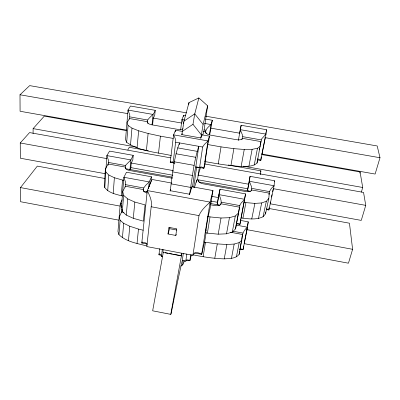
<?xml version="1.0" encoding="UTF-8"?>
<svg xmlns="http://www.w3.org/2000/svg" width="400" height="400" viewBox="0 0 400 400"><rect width="100%" height="100%" fill="white"/><g stroke="black" fill="none" stroke-linecap="round" stroke-linejoin="round"><path stroke-width="0.6" d="M251.27 190.96L251.68 187.12L249.315 181.27L250.045 176.34L274.495 180.735L274.105 185.735L268.905 209.97L266.48 209.53M33.085 133.53L33.115 128.615L44.315 116.11L126.63 130.67M242.305 139.075L242.665 135.49L240.25 129.655L241.14 125.285L266.52 129.7L266 134.145L260.775 160.45L257.705 159.905M172.37 178.185A5.345 2.56 7.2 0 1 171.325 178.045L129.365 170.43A5.34 2.525 5.2 0 1 125.395 167.09L108.175 163.97L105.42 168.74L104.375 184.24L104.785 187.64C108.95 193.105 116.215 194.365 122.48 196.01M106.005 168.41L106.875 155.6L109.555 151.105L133.22 155.355L132.805 159.96L131.245 163.02L130.76 168.485M104.785 187.64L105.845 172.05L105.42 168.74M108.09 165.2L108.525 160.495L106.875 155.6L130.865 159.92L133.22 155.355M107.71 190.715L108.82 175.055L105.845 172.05M220.7 204.84C221.995 201.295 220.47 197.705 218.81 194.6L220.02 189.245L245.56 193.885L239.92 224.425L236.3 223.755M113.2 193.435L114.385 177.735L108.82 175.055M121.255 195.785L122.555 180.06L114.385 177.735M146.99 246.01C137.355 243.375 126.38 241.93 118.945 234.665L120.145 220.285L119.15 217.185L121.615 211.935L123.99 212.38M171.32 155.525C156.315 152.21 139.615 151.375 126.665 142.37L128.08 125.47L126.935 122.835L129.49 118.535L147.51 121.695A5.56 2.29 6.3 0 0 151.83 124.815L177.4 129.31A5.57 2.305 7.3 0 0 183.025 128.83M146.845 193.05A5.62 2.82 6 0 1 143.56 189.595L125.355 186.255L122.71 191.625L123.685 195.4L127.715 198.89L134.835 202.06L145.06 204.885L143.36 221.145L133.285 218.3L126.275 215.09L122.315 211.53L121.365 207.655L123.885 177.29L126.46 172.24L151.45 176.78L150.94 181.545L149.47 184.98L149.275 186.79M121.58 212.32L121.965 209.245M130.005 169.675L130.865 159.92L125.85 165.025L125.265 168.645L172.385 177.19M129.43 119.265L129.81 115.01L128.01 110.07L130.5 106.035L155.24 110.34L154.715 115.32L153.3 118.085L152.605 124.78M122.315 211.53L123.685 195.4M125.285 187.1L125.685 182.535L123.885 177.29L149.235 181.915L151.45 176.78M269.105 207.645L268.905 209.97L267.155 209.005L266.33 208.985M122.425 237.74L123.685 223.31L120.145 220.285M130.49 145.1L131.97 128.125L128.08 125.47M126.275 215.09L127.715 198.89M241.07 217.9C248.325 218.89 256.225 220.105 263.06 216.765L265.535 213.83L268.805 198.44L269.275 193.16L251.47 189.93A5.41 2.595 10.7 0 1 245.745 191.55L203.065 183.805A5.365 2.58 8.7 0 1 198.495 180.335L196.74 180.015L194.46 187.64M128.45 240.71L129.79 226.25L123.685 223.31M137.065 147.83L138.645 130.8L131.97 128.125M180.605 266.105L182.69 264.935L183.11 260.49M265.535 213.83L265.705 212.02M133.285 218.3L134.835 202.06M147.38 123.03L147.68 120.005C149.94 116.505 154.165 114.665 155.24 110.34M137.025 243.565L138.485 229.085L129.79 226.25M146.405 150.545L148.125 133.485L138.645 130.8M148.52 188.675L149.235 181.915L145.685 185.315L143.725 187.985L143.4 191.2L147.665 191.985M152.025 124.885L153.1 114.45L128.01 110.07L125.55 139.65L126.665 142.37M171.655 183.045L152.04 179.475L147.3 190.575C149.61 195.56 152.45 201.125 151.18 206.765L146.8 246.57L192.905 255.33C194.025 251.28 199.125 252.535 201.69 254.33L204.64 241.77L206.125 232.62M158.515 153.235L160.415 136.16L148.125 133.485M260.47 174.315L260.885 170.83L230.745 165.44M159.69 248.69L158.94 254.8L161.975 255.38M175.32 131.92L175.535 130.195L182.47 131.415M261.21 156.905L260.775 160.45L258.435 159.07L257.725 159.16L257.37 159.785M162.58 256.795L161.425 256.575L162.325 249.33M174.895 163.26L173.09 162.935L175.78 140.98L175.135 138.28L173.59 134.845L175.535 130.195M170.115 191.225C172.56 175.045 173.535 158.285 179.51 142.91L179.28 144.735M180.63 129.91L181.955 119.485L183.685 115.29L185.51 115.605M168.025 233.985L168.875 227.36L176.725 228.83L175.83 235.45L168.025 233.985L169.915 227.53M183.54 116.395L183.685 115.29M181.79 134.925L183.985 121.115L188.985 102.595L198.86 97.945L207.635 105.81L203.85 131.58L202.71 135.11M204.845 161.52C216.85 163.78 228.93 165.81 241.15 166.43C246.48 166.135 252.82 167.06 257.035 163.05L260.93 141.595L242.435 138.35A5.615 2.335 9.6 0 1 236.42 139.68L210.5 135.125A5.59 2.325 8.6 0 1 205.68 131.9L203.24 131.47M188.74 104.435L188.985 102.595M257.035 163.05L257.61 158.765M246.99 229.065L247.235 227.275M240.44 220.4L248.24 221.84L247.51 227.2L243.05 249.635L239.995 249.06M243.565 245.935L243.05 249.635L240.795 248.855L239.855 249.55M189.535 194.78C192.145 178.565 193.7 162.01 198.775 146.32L195.785 167.01A5.77 0.38 -79.8 0 0 194.58 172.565L192.5 186.78M191.655 188.55L191.915 186.735L212.95 190.565L210.005 208.695L208.11 216.56L205.49 232.765L206.175 229.88M163.17 249.8A6.565 0.595 -79.2 0 0 163.32 252.29L152.66 310.805L170.76 314.375L171.12 313.71A98.58 5.19 -79.1 0 1 182.28 260.555L183.325 253.315M193.69 187.375L196.64 167.055M200.815 138.275L203.11 124.455L207.635 105.81M201.63 136.55L201.885 134.83L209.44 136.155L208.655 141.33L207.705 144.525L205.12 161.57L205.76 159.355M192.735 254.76C203.12 256.875 213.62 258.575 224.235 258.875C229.365 258.51 235.605 258.85 239.14 254.385L242.745 234.52L230.58 232.255M196.4 182.33L196.74 180.015M239.14 254.385L239.645 250.93M239.815 249.775L239.985 248.625M197.53 179.695L199.335 167.43M182.285 260.555L185.77 261.22L186.835 253.985M195.365 166.935L199.58 167.695L202.64 147.005L204.415 144.4L208.01 140.915L209.44 136.155M198.34 181.365L198.495 180.335M205.57 132.63C205.39 128.98 208.685 126.79 211.005 124.55L212.32 120.27L205.615 119.105M190.795 254.595L189.875 260.695L186.235 260.005M209.425 134.97L211.005 124.55L204.35 123.39M205.575 161.57L203.865 168.295L196.53 166.975M209.67 134.805L212.32 120.27M192.905 255.33L199 215.62C201.19 210.095 205.855 206.045 210.12 202.1L212.95 190.565M241.1 217.905L245.56 193.885M240.81 218.74L239.92 224.425C238.94 223.625 236.63 222.66 236.235 224.535L239.985 204.985L241.335 202.805L244.725 199.33L218.81 194.6L217.16 204.41M203.12 256.735L205.475 242.295L217.29 243.91L226.865 244.495L234.17 244.055L239.185 242.6L241.925 240.16M218.255 163.92L221.035 146.885L233.875 148.645L244.255 149.46L252.125 149.335L257.475 148.28L260.315 146.31M205.555 232.775L207.385 233.12L210.035 216.915L221.02 218.005L229.45 217.695L235.295 215.995L238.55 212.945L239.495 207.19L220.88 203.775A5.66 2.865 9.5 0 1 214.665 205.57L210.465 204.8M207.385 233.12L218.215 234.18L226.535 233.81L232.31 232.035L235.55 228.89L236.525 222.98M217.605 202.395L218.955 195.19M219.225 193.995L220.02 189.245M182.235 131.465L192.975 124.305L194.76 113.85L198.86 97.945M218.215 234.18L221.02 218.005M214.775 258.325L217.29 243.91M230.915 165.655L233.875 148.645M238.38 140.475L240.25 129.655L266 134.145L261.71 138.825L260.2 145.33M240.265 130.255L241.14 125.285M226.535 233.81L229.45 217.695M170.76 314.375L181.885 253.295M224.235 258.875L226.865 244.495M241.15 166.43L244.255 149.46M232.31 232.035L235.295 215.995M235.55 228.89L238.55 212.945M231.45 258.395L234.17 244.055M248.92 166.245L252.125 149.335M250.045 176.34L247.625 189.665M247.45 190.975L249.315 181.27L274.105 185.735C271.38 187.99 269.02 190.935 268.955 194.66M242.915 218.24L245.93 202.61L254.88 203.395L261.685 202.945L266.325 201.285L268.805 198.44M161.425 256.575C162.1 254.995 160.155 254.315 158.94 254.8L159.335 253.635M236.415 256.89L239.185 242.6M254.21 165.11L257.475 148.28M240.185 247.6L240.42 246.39M240.585 245.56L241.185 242.495M241.37 241.555L241.605 240.345M241.785 239.425C241.915 234.67 243.615 230.06 247.51 227.2L235.955 225.055M259.37 149.565L259.61 148.34M247.4 226.08L248.24 221.84M265.755 133.565L265.97 132.46M266.19 131.355L266.52 129.7M244.25 243.035L246.91 229.66M261.93 154.035L265.18 137.655M260.185 174.34L260.415 173.17M260.65 172L260.885 170.83M251.74 218.995L254.88 203.395M240.145 130.84L239.665 133.19L210.77 128.135M258.465 218.5L261.685 202.945M359.825 173.155L360.07 171.97L261.78 154.58M263.06 216.765L266.325 201.285M274.25 181.88L274.495 180.735M270.14 203.155L270.4 201.95M271.435 197.115L271.955 194.7M272.6 191.68L273.12 189.265M173.09 162.935L173.14 162.17L172.66 161.8L170.24 162.255L173.59 134.845L208.01 140.915L203.865 168.295C202.77 167.52 200.505 165.93 199.58 167.695M191.41 254.76L189.875 260.695C188.655 259.88 186.305 259.36 185.77 261.22M361.35 192.145L362.71 187.485L360.07 171.97M198.205 175.11L200.475 167.515M268.96 208.485L349.45 223.21L352.61 249.305L348.45 263.2L244.065 243.63M204.94 164.005L363.55 192.42L365.75 205.365L361.255 220.4L270.34 203.82M205.59 116.17L377.2 145.97L380 157.735L375.12 174.05L261.65 153.985M191.915 186.735L189.61 194.245L170.185 190.69L170.6 189.55M175.83 235.45L176.19 234.28M201.885 134.83L200.86 137.97L181.83 134.615L182.235 133.58M142.24 241.82L141.79 242.975L147.295 244.015M170.675 161.15L170.24 162.255L173.91 162.91M182.69 264.935L184.6 260.52M121.365 207.655L121.89 206.55M122.16 199.73L120.29 203.6L117.965 231.505L118.945 234.665M127.815 149.955L129.255 147.295L148.325 150.705M241.745 139.375L242.435 138.35M118.805 220.15L20.56 201.73L20.485 187.59L37.315 166.11L104.905 178.475M105.105 173.685L20.335 158.225L20.255 142.975L29.56 132.585L170.715 157.87M126.87 130.15L20.085 111.265L20 94.77L29.68 85.625L186.525 112.86M183.985 121.115L194.76 113.85L203.11 124.455M184.38 119.905L181.955 119.485L183.75 123.65M20 94.77L127.69 113.605M152.925 118.02L181.845 123.075M264.925 137.61L380 157.735M129.635 116.845L147.68 120.005M204.1 129.895L205.93 130.215M242.74 136.665L261.26 139.91M160.415 136.16L173.275 138.435M207.565 144.5L221.035 146.885M175.67 142.225L202.64 147.005M177.58 147.87L197.145 151.35M176.035 153.78L195.735 157.295M33.115 128.615L136.42 147.07M243.415 166.18L362.71 187.485M228.285 165L229.515 165.22M174.415 161.82L194.155 165.365M20.255 142.975L106.935 158.63M130.91 162.96L173.33 170.62M197.92 175.06L248.945 184.275M273.535 188.715L365.75 205.365M172.74 171.895L192.43 175.455M108.28 162.415L125.53 165.535M251.775 188.385L269.6 191.61M172.9 175.235L130.835 167.615L130.045 169.185A9.31 4.47 5.3 0 0 129.155 169.35M197.64 179.715L247.795 188.8L247.54 190.485A9.425 4.585 10.6 0 1 248.88 191.435M198.87 181.995L250.56 191.365M171.04 183.845L190.585 187.405M122.555 180.06L123.785 180.285M211.56 196.325L218.31 197.56M244.09 202.27L245.93 202.61M125.495 184.645L143.725 187.985M221.155 202.17L239.8 205.585M210.96 201.1L217.615 202.32L217.205 204.155A9.86 5.055 9.3 0 1 218.54 205.18M210.36 203.495L220.005 205.265M207.585 216.46L210.035 216.915M151.18 206.765L199 215.62M121.51 203.825L120.29 203.6L121.785 207.625M20.485 187.59L120.27 206.13M246.55 229.595L352.61 249.305M232.67 231.16L243.025 233.09M169.76 228.725L176.87 230.055M204.25 242.065L205.475 242.295M194.355 252.94L201.69 254.33L210.12 202.1L147.3 190.575L141.79 242.975C143.545 242.58 146.545 242.17 147.07 244.495M165.135 252.635L168.155 253.21M169.36 253.44L172.38 254.01M173.59 254.24L181.44 255.735A6.58 0.415 -79.3 0 1 181.47 253.275M163.175 252.445L181.33 255.9M138.485 229.085L143.24 230.235M192.975 124.305L201.315 134.82M147.51 121.695L148.03 123.38M205.68 131.9L206.16 133.7M146.435 191.94A9.8 4.985 6.2 0 1 147.295 191.69"/></g></svg>
